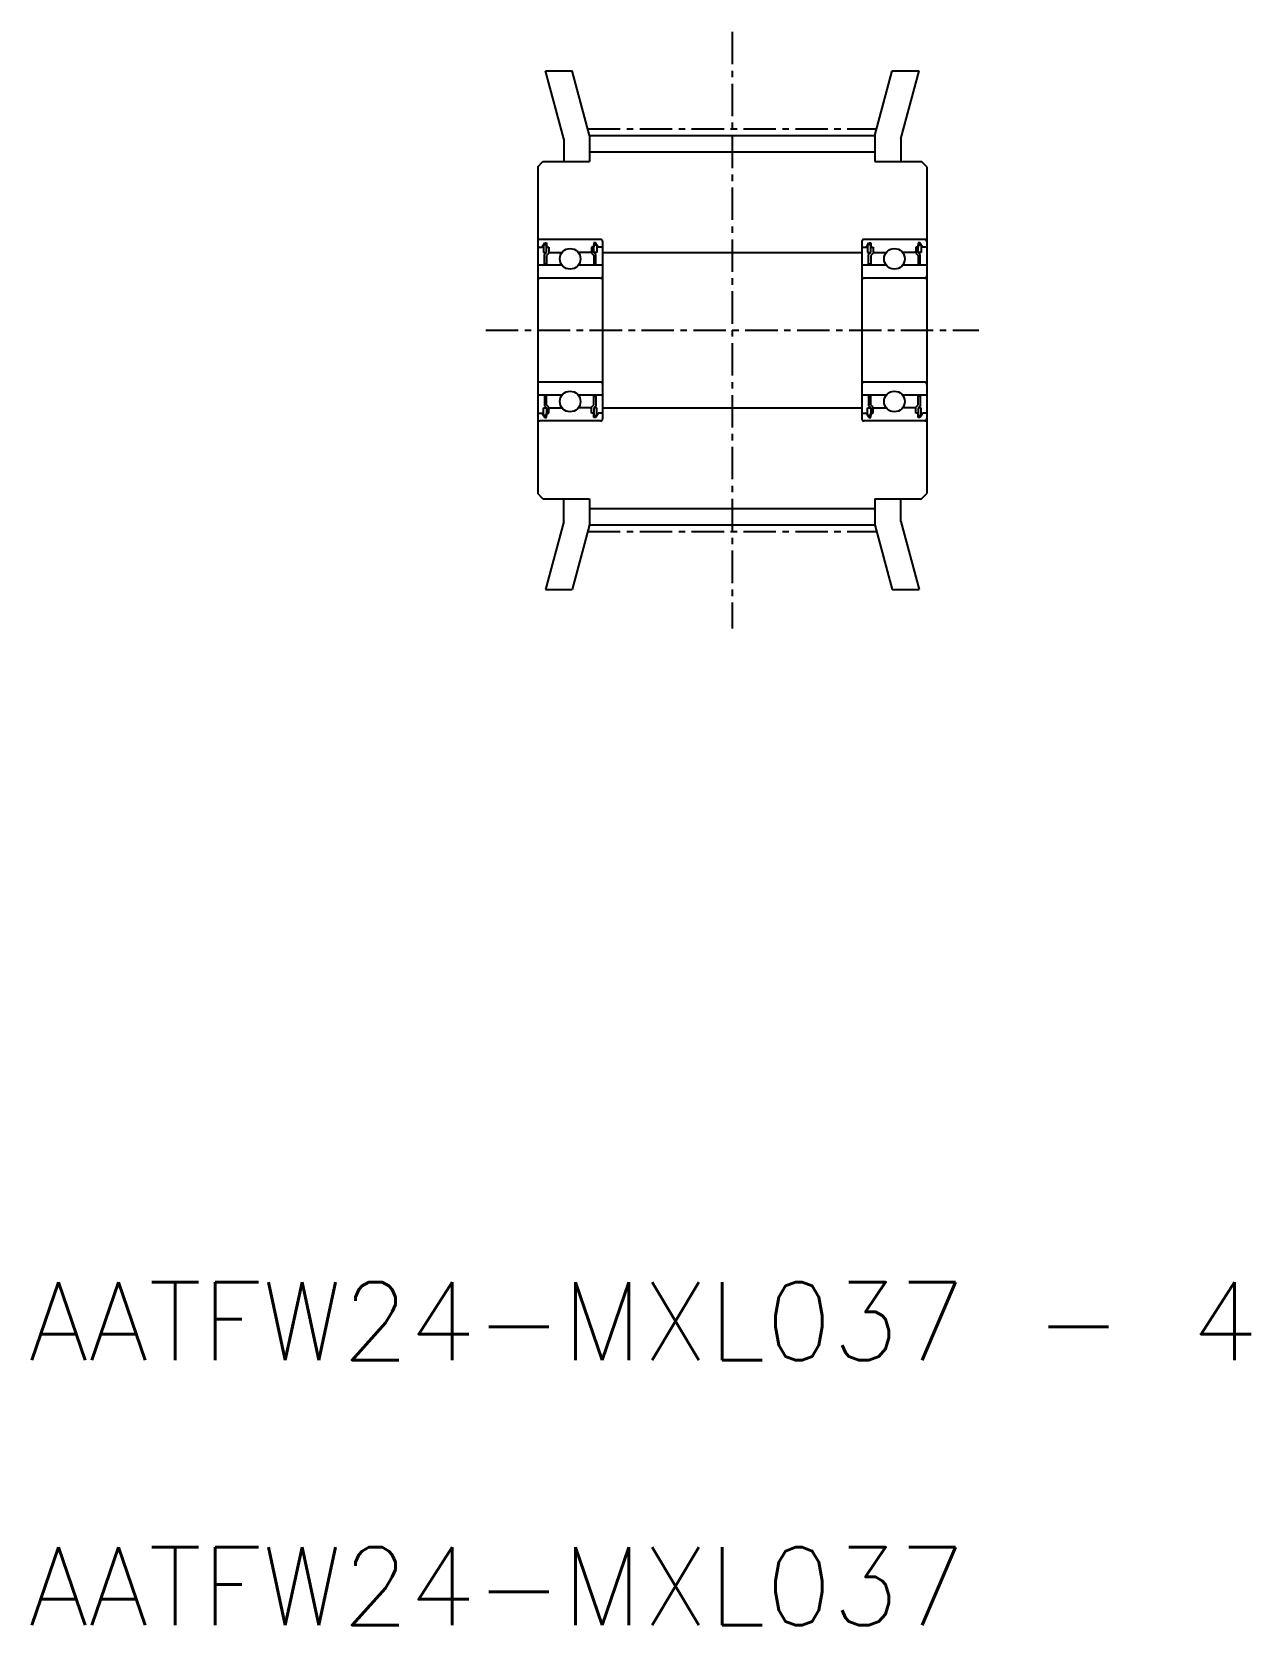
# Model space of a CAD drawing. Extents: x 22 to 69, y 0.3 to 61.7.
import ezdxf
from ezdxf.enums import TextEntityAlignment as Align

# ---------------------------------------------------------------- set-up
doc = ezdxf.new("R2010")
doc.units = 0
doc.linetypes.add('CENTER', pattern=[2, 1.25, -0.25, 0.25, -0.25])
doc.layers.get('0').update_dxf_attribs({"linetype": 'CONTINUOUS'})
doc.layers.add('CENTER', color=1, linetype='CONTINUOUS')
doc.styles.get("Standard").update_dxf_attribs({"font": 'txt.shx', "bigfont": 'bigfont.shx'})

msp = doc.modelspace()

# ---------------------------------------------------------------- linework, layer by layer
at = {"color": 7, "linetype": 'CONTINUOUS'}
for p, q in [((42.483, 57.615), (41.78, 60.237)), ((41.78, 60.237), (42.816, 60.237)), ((43.483, 57.747), (42.816, 60.237)), ((54.483, 57.747), (55.15, 60.237)), ((55.15, 60.237), (56.185, 60.237)), ((55.483, 57.615), (56.185, 60.237)), ((43.483, 57.747), (54.483, 57.747)), ((43.483, 57.747), (43.483, 56.737)), ((54.483, 57.747), (54.483, 56.737)), ((42.483, 57.615), (42.483, 56.737)), ((55.483, 57.615), (55.483, 56.737)), ((41.483, 56.537), (41.683, 56.737)), ((41.483, 56.537), (41.483, 43.937)), ((41.683, 56.737), (43.483, 56.737)), ((43.483, 57.107), (54.483, 57.107)), ((54.483, 56.737), (56.283, 56.737)), ((56.483, 56.537), (56.283, 56.737)), ((56.483, 56.537), (56.483, 43.937)), ((41.483, 53.657), (41.483, 46.817)), ((43.903, 53.737), (41.563, 53.737)), ((41.653, 53.437), (41.751, 53.607)), ((41.823, 53.522), (41.702, 53.522)), ((41.702, 53.522), (41.702, 53.237)), ((41.751, 53.607), (41.823, 53.607)), ((41.823, 53.607), (41.823, 53.437)), ((41.823, 53.237), (41.823, 53.522)), ((43.643, 53.607), (43.643, 53.437)), ((43.715, 53.607), (43.643, 53.607)), ((43.643, 53.237), (43.643, 53.522)), ((43.643, 53.522), (43.764, 53.522)), ((43.813, 53.437), (43.715, 53.607)), ((43.764, 53.522), (43.764, 53.237)), ((43.97, 53.701), (43.97, 53.701)), ((43.983, 53.657), (43.983, 46.817)), ((53.983, 53.657), (53.983, 46.817)), ((56.403, 53.737), (54.063, 53.737)), ((54.153, 53.437), (54.251, 53.607)), ((54.323, 53.522), (54.202, 53.522)), ((54.202, 53.522), (54.202, 53.237)), ((54.251, 53.607), (54.323, 53.607)), ((54.323, 53.607), (54.323, 53.437)), ((54.323, 53.237), (54.323, 53.522)), ((56.143, 53.607), (56.143, 53.437)), ((56.215, 53.607), (56.143, 53.607)), ((56.143, 53.237), (56.143, 53.522)), ((56.143, 53.522), (56.264, 53.522)), ((56.313, 53.437), (56.215, 53.607)), ((56.264, 53.522), (56.264, 53.237)), ((56.47, 53.701), (56.47, 53.701)), ((56.483, 53.657), (56.483, 46.817)), ((41.483, 53.437), (41.653, 53.437)), ((41.702, 53.237), (41.823, 53.237)), ((41.738, 53.152), (41.823, 53.237)), ((41.738, 52.787), (41.738, 53.152)), ((41.823, 53.437), (41.908, 53.437)), ((41.908, 53.202), (41.823, 53.117)), ((41.823, 53.117), (41.823, 52.787)), ((41.908, 53.437), (41.908, 53.202)), ((41.908, 53.267), (41.938, 53.237)), ((41.938, 53.237), (42.421, 53.237)), ((43.528, 53.237), (43.045, 53.237)), ((43.558, 53.267), (43.528, 53.237)), ((43.643, 53.437), (43.558, 53.437)), ((43.558, 53.437), (43.558, 53.202)), ((43.558, 53.202), (43.643, 53.117)), ((43.764, 53.237), (43.643, 53.237)), ((43.728, 53.152), (43.643, 53.237)), ((43.643, 53.117), (43.643, 52.787)), ((43.728, 52.787), (43.728, 53.152)), ((43.983, 53.437), (43.813, 53.437)), ((43.983, 53.237), (53.983, 53.237)), ((53.983, 53.437), (54.153, 53.437)), ((54.202, 53.237), (54.323, 53.237)), ((54.238, 53.152), (54.323, 53.237)), ((54.238, 52.787), (54.238, 53.152)), ((54.323, 53.437), (54.408, 53.437)), ((54.408, 53.202), (54.323, 53.117)), ((54.323, 53.117), (54.323, 52.787)), ((54.408, 53.437), (54.408, 53.202)), ((54.408, 53.267), (54.438, 53.237)), ((54.438, 53.237), (54.921, 53.237)), ((56.028, 53.237), (55.545, 53.237)), ((56.058, 53.267), (56.028, 53.237)), ((56.143, 53.437), (56.058, 53.437)), ((56.058, 53.437), (56.058, 53.202)), ((56.058, 53.202), (56.143, 53.117)), ((56.264, 53.237), (56.143, 53.237)), ((56.228, 53.152), (56.143, 53.237)), ((56.143, 53.117), (56.143, 52.787)), ((56.228, 52.787), (56.228, 53.152)), ((56.483, 53.437), (56.313, 53.437)), ((42.421, 52.737), (41.483, 52.737)), ((43.903, 52.237), (41.563, 52.237)), ((41.823, 52.787), (41.738, 52.787)), ((43.983, 52.737), (43.045, 52.737)), ((43.643, 52.787), (43.728, 52.787)), ((54.921, 52.737), (53.983, 52.737)), ((56.403, 52.237), (54.063, 52.237)), ((54.323, 52.787), (54.238, 52.787)), ((56.483, 52.737), (55.545, 52.737)), ((56.143, 52.787), (56.228, 52.787)), ((43.903, 48.237), (41.563, 48.237)), ((56.403, 48.237), (54.063, 48.237)), ((42.421, 47.737), (41.483, 47.737)), ((41.738, 47.687), (41.738, 47.322)), ((41.823, 47.687), (41.738, 47.687)), ((41.738, 47.322), (41.823, 47.237)), ((41.823, 47.357), (41.823, 47.687)), ((41.908, 47.272), (41.823, 47.357)), ((43.983, 47.737), (43.045, 47.737)), ((43.558, 47.272), (43.643, 47.357)), ((43.643, 47.357), (43.643, 47.687)), ((43.643, 47.687), (43.728, 47.687)), ((43.728, 47.322), (43.643, 47.237)), ((43.728, 47.687), (43.728, 47.322)), ((54.921, 47.737), (53.983, 47.737)), ((54.238, 47.687), (54.238, 47.322)), ((54.323, 47.687), (54.238, 47.687)), ((54.238, 47.322), (54.323, 47.237)), ((54.323, 47.357), (54.323, 47.687)), ((54.408, 47.272), (54.323, 47.357)), ((56.483, 47.737), (55.545, 47.737)), ((56.058, 47.272), (56.143, 47.357)), ((56.143, 47.357), (56.143, 47.687)), ((56.143, 47.687), (56.228, 47.687)), ((56.228, 47.322), (56.143, 47.237)), ((56.228, 47.687), (56.228, 47.322)), ((41.483, 47.037), (41.653, 47.037)), ((43.903, 46.737), (41.563, 46.737)), ((41.653, 47.037), (41.751, 46.867)), ((41.702, 47.237), (41.823, 47.237)), ((41.702, 46.952), (41.702, 47.237)), ((41.823, 46.952), (41.702, 46.952)), ((41.751, 46.867), (41.823, 46.867)), ((41.823, 47.237), (41.823, 46.952)), ((41.823, 46.867), (41.823, 47.037)), ((41.823, 47.037), (41.908, 47.037)), ((41.908, 47.037), (41.908, 47.272)), ((41.908, 47.207), (41.938, 47.237)), ((41.938, 47.237), (42.421, 47.237)), ((43.528, 47.237), (43.045, 47.237)), ((43.558, 47.207), (43.528, 47.237)), ((43.558, 47.037), (43.558, 47.272)), ((43.643, 47.037), (43.558, 47.037)), ((43.764, 47.237), (43.643, 47.237)), ((43.643, 47.237), (43.643, 46.952)), ((43.643, 46.867), (43.643, 47.037)), ((43.643, 46.952), (43.764, 46.952)), ((43.715, 46.867), (43.643, 46.867)), ((43.813, 47.037), (43.715, 46.867)), ((43.764, 46.952), (43.764, 47.237)), ((43.983, 47.037), (43.813, 47.037)), ((43.983, 47.237), (53.983, 47.237)), ((53.983, 47.037), (54.153, 47.037)), ((56.403, 46.737), (54.063, 46.737)), ((54.153, 47.037), (54.251, 46.867)), ((54.202, 47.237), (54.323, 47.237)), ((54.202, 46.952), (54.202, 47.237)), ((54.323, 46.952), (54.202, 46.952)), ((54.251, 46.867), (54.323, 46.867)), ((54.323, 47.237), (54.323, 46.952)), ((54.323, 46.867), (54.323, 47.037)), ((54.323, 47.037), (54.408, 47.037)), ((54.408, 47.037), (54.408, 47.272)), ((54.408, 47.207), (54.438, 47.237)), ((54.438, 47.237), (54.921, 47.237)), ((56.028, 47.237), (55.545, 47.237)), ((56.058, 47.207), (56.028, 47.237)), ((56.058, 47.037), (56.058, 47.272)), ((56.143, 47.037), (56.058, 47.037)), ((56.264, 47.237), (56.143, 47.237)), ((56.143, 47.237), (56.143, 46.952)), ((56.143, 46.867), (56.143, 47.037)), ((56.143, 46.952), (56.264, 46.952)), ((56.215, 46.867), (56.143, 46.867)), ((56.313, 47.037), (56.215, 46.867)), ((56.264, 46.952), (56.264, 47.237)), ((56.483, 47.037), (56.313, 47.037)), ((41.683, 43.737), (41.483, 43.937)), ((41.683, 43.737), (43.483, 43.737)), ((42.483, 42.858), (42.483, 43.737)), ((43.483, 43.737), (43.483, 42.727)), ((54.483, 43.737), (54.483, 42.727)), ((54.483, 43.737), (56.283, 43.737)), ((55.483, 42.858), (55.483, 43.737)), ((56.283, 43.737), (56.483, 43.937)), ((43.483, 43.367), (54.483, 43.367)), ((42.483, 42.858), (41.78, 40.237)), ((43.483, 42.727), (42.816, 40.237)), ((43.483, 42.727), (54.483, 42.727)), ((54.483, 42.727), (55.15, 40.237)), ((55.483, 42.858), (56.185, 40.237)), ((41.78, 40.237), (42.816, 40.237)), ((55.15, 40.237), (56.185, 40.237))]:
    msp.add_line(p, q, dxfattribs=at)
for centre in [(42.733, 52.987), (55.233, 52.987), (42.733, 47.487), (55.233, 47.487)]:
    msp.add_circle(centre, 0.4, dxfattribs=at)
for centre, start, end in [((41.563, 53.657), 90, 180), ((43.903, 53.657), 0, 90), ((54.063, 53.657), 90, 180), ((56.403, 53.657), 0, 90), ((41.563, 52.317), 180, 270), ((43.903, 52.317), 270, 0), ((54.063, 52.317), 180, 270), ((56.403, 52.317), 270, 0), ((41.563, 48.157), 90, 180), ((43.903, 48.157), 0, 90), ((54.063, 48.157), 90, 180), ((56.403, 48.157), 0, 90), ((41.563, 46.817), 180, 270), ((43.903, 46.817), 270, 0), ((54.063, 46.817), 180, 270), ((56.403, 46.817), 270, 0)]:
    msp.add_arc(centre, 0.08, start, end, dxfattribs=at)
at = {"layer": 'CENTER', "color": 1, "linetype": 'CENTER'}
for p, q in [((48.983, 61.737), (48.983, 38.737)), ((43.416, 57.997), (54.55, 57.997)), ((39.483, 50.237), (58.483, 50.237)), ((43.416, 42.477), (54.55, 42.477))]:
    msp.add_line(p, q, dxfattribs=at)

# ---------------------------------------------------------------- texts
at = {"color": 7, "linetype": 'CONTINUOUS'}
for s, p in [('AATFW24-MXL037 - 4', (21.852, 9.634)), ('AATFW24-MXL037', (21.852, -0.586))]:
    msp.add_text(s, height=3, dxfattribs=at).set_placement(p, align=Align.BOTTOM_LEFT)

doc.saveas('drawing.dxf')
